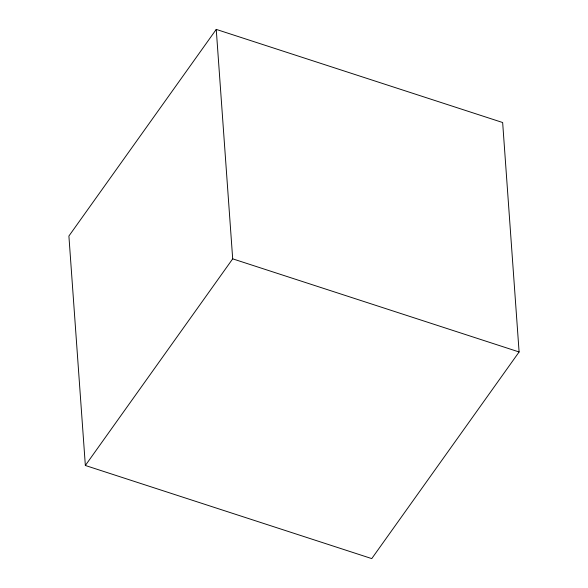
<?xml version="1.0" encoding="UTF-8"?>
<svg xmlns="http://www.w3.org/2000/svg" width="588" height="588" viewBox="0 0 588 588"><rect width="100%" height="100%" fill="white"/><g stroke="black" fill="none" stroke-linecap="round" stroke-linejoin="round"><path stroke-width="0.88" d="M216.244 29.4L68.899 236.031L85.348 465.475L371.756 558.6L519.101 351.969L502.652 122.524L216.244 29.4L232.694 258.845L85.348 465.475M232.694 258.845L519.101 351.969"/></g></svg>
